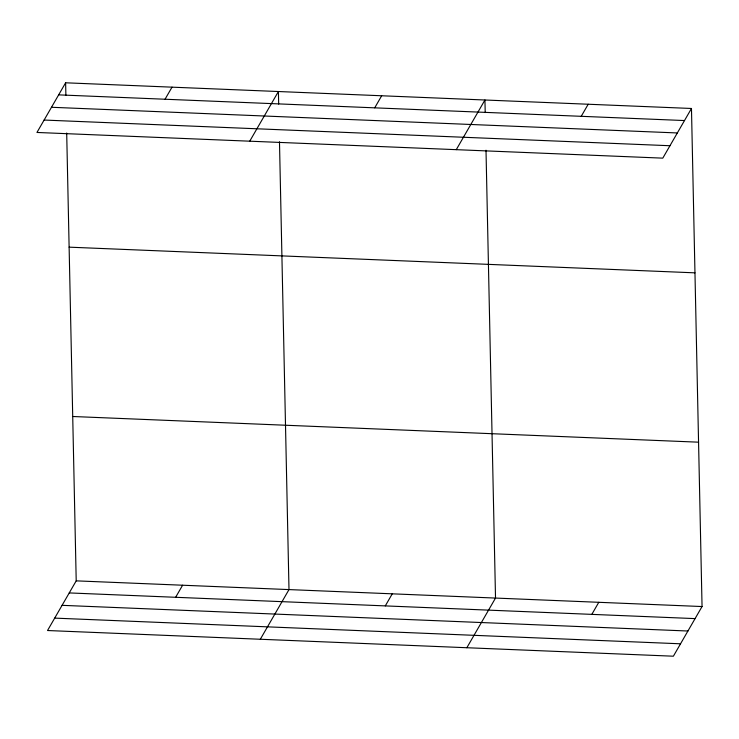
<?xml version="1.0" encoding="UTF-8"?>
<svg xmlns="http://www.w3.org/2000/svg" width="739" height="739" viewBox="0 0 739 739"><rect width="100%" height="100%" fill="white"/><g stroke="black" fill="none" stroke-linecap="round" stroke-linejoin="round"><path stroke-width="1.11" d="M65.623 82.796L36.95 132.457L662.791 158.146L691.473 108.476L65.623 82.796L65.891 95.349M165.046 99.229L172.021 87.165M249.736 141.195L278.409 91.525L278.677 104.079M66.695 133.02L76.209 580.854L47.527 630.524L673.377 656.204L702.05 606.543L691.473 108.476M374.71 107.839L381.675 95.765M175.633 597.297L182.598 585.223M456.268 149.666L484.941 100.005L485.209 112.559M260.322 639.253L288.995 589.593L279.481 141.749M581.233 116.309L588.207 104.236M385.287 605.897L392.261 593.823M466.845 647.734L495.518 598.063L486.003 150.22M591.819 614.377L598.784 602.303M58.658 94.869L684.499 120.549M51.49 107.275L677.34 132.955M44.109 120.051L669.959 145.731M69.115 247.159L694.965 272.839M72.718 416.5L698.558 442.181M76.209 580.854L702.05 606.543M69.235 592.927L695.085 618.608M62.076 605.333L687.917 631.014M54.695 618.118L680.536 643.798"/></g></svg>
